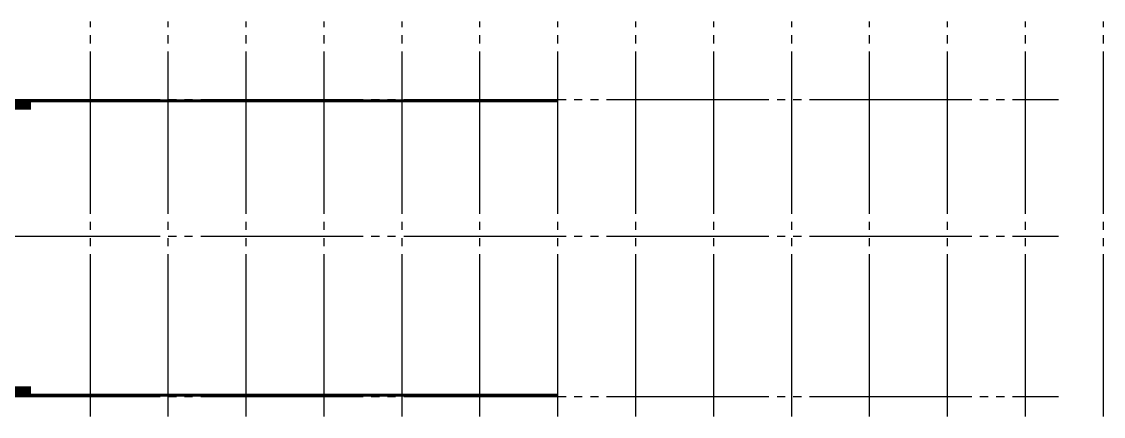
# Model space of a CAD drawing. Extents: x 22790 to 123356, y 400 to 114212.
# Drawn here: x 81042 to 123356, y 15400 to 30858 of the extents above; entities that cross this region are included whole.
import ezdxf

# ---------------------------------------------------------------- set-up
doc = ezdxf.new("R2010")
doc.units = 0
doc.header["$LTSCALE"] = 50
doc.linetypes.add('4PHAN', pattern=[158.75, 127, -6.35, 6.35, -6.35, 6.35, -6.35])
doc.layers.add('EW_02', color=7, linetype='CONTINUOUS')
doc.layers.add('GRIDLINE_02', color=15, linetype='4PHAN')

msp = doc.modelspace()

# ---------------------------------------------------------------- linework, layer by layer
at = {"layer": 'EW_02'}
for points, const_width in [([(56300, 27613), (81408, 27613)], 394), ([(81408, 27753), (102020, 27753)], 114), ([(79960, 16374), (81408, 16374)], 394), ([(81408, 16234), (102020, 16234)], 114)]:
    msp.add_lwpolyline(points, dxfattribs=dict(at, const_width=const_width))
at = {"layer": 'GRIDLINE_02'}
for p, q in [((83732, 15400), (83732, 30858)), ((86780, 15400), (86780, 30858)), ((89828, 15400), (89828, 30858)), ((92876, 15400), (92876, 30858)), ((95924, 15400), (95924, 30858)), ((98972, 15400), (98972, 30858)), ((102020, 15400), (102020, 30858)), ((105068, 15400), (105068, 30858)), ((108116, 15400), (108116, 30858)), ((111164, 15400), (111164, 30858)), ((114212, 15400), (114212, 30858)), ((117260, 15400), (117260, 30858)), ((120308, 15400), (120308, 30858)), ((123356, 15400), (123356, 30858)), ((56300, 27810), (121596, 27810)), ((56300, 22457), (121596, 22457)), ((56300, 16177), (121596, 16177))]:
    msp.add_line(p, q, dxfattribs=at)

doc.saveas('drawing.dxf')
